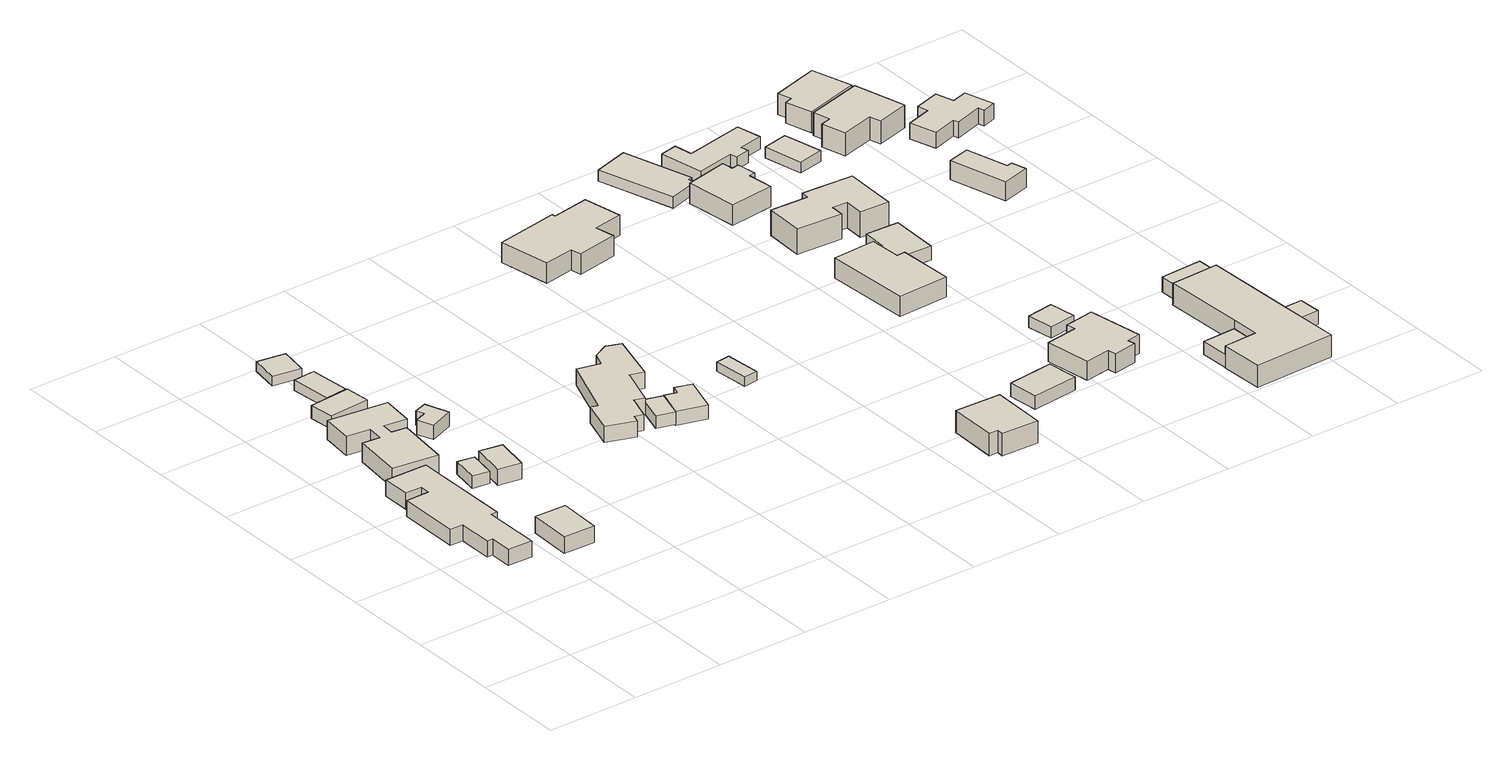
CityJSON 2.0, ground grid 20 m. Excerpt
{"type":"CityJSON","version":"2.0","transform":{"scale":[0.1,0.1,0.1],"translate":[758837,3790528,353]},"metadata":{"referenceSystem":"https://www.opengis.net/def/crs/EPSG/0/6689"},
"CityObjects":{
"building1":{"type":"Building","attributes":{"class":"3001","usage":"461","yearOfConstruction":"0001","measuredHeight":6.1,"storeysAboveGround":9999,"storeysBelowGround":9999,"LandSlideRiskAttribute.description":"1","LandSlideRiskAttribute.areaType":"1","BuildingDetailAttribute.totalFloorArea":-9999,"BuildingDetailAttribute.buildingFootprintArea":-9999,"BuildingDetailAttribute.buildingStructureType":"611","BuildingDetailAttribute.fireproofStructureType":"1011","BuildingDetailAttribute.landUseType":"231","BuildingDetailAttribute.specifiedBuildingCoverageRate":-9999,"BuildingDetailAttribute.specifiedFloorAreaRate":-9999,"BuildingDetailAttribute.buildingHeight":-9999,"BuildingDetailAttribute.surveyYear":"0001","BuildingIDAttribute.prefecture":"35","BuildingIDAttribute.city":"35215"},"address":[{"country":"日本","locality":"山口県周南市大字鹿野中"}],"geometry":[{"type":"Solid","lod":"1","boundaries":[[[[0,1,2,3,4,5,6,7,8,9,10,11,12,13]],[[12,14,15,13]],[[11,16,14,12]],[[10,17,16,11]],[[9,18,17,10]],[[8,19,18,9]],[[7,20,19,8]],[[6,21,20,7]],[[5,22,21,6]],[[4,23,22,5]],[[3,24,23,4]],[[2,25,24,3]],[[1,26,25,2]],[[0,27,26,1]],[[13,15,27,0]],[[14,16,17,18,19,20,21,22,23,24,25,26,27,15]]]]}]},
"building2":{"type":"Building","attributes":{"class":"3001","usage":"461","yearOfConstruction":"0001","measuredHeight":4.1,"storeysAboveGround":9999,"storeysBelowGround":9999,"LandSlideRiskAttribute.description":"1","LandSlideRiskAttribute.areaType":"1","BuildingDetailAttribute.totalFloorArea":-9999,"BuildingDetailAttribute.buildingFootprintArea":-9999,"BuildingDetailAttribute.buildingStructureType":"611","BuildingDetailAttribute.fireproofStructureType":"1011","BuildingDetailAttribute.landUseType":"231","BuildingDetailAttribute.specifiedBuildingCoverageRate":-9999,"BuildingDetailAttribute.specifiedFloorAreaRate":-9999,"BuildingDetailAttribute.buildingHeight":-9999,"BuildingDetailAttribute.surveyYear":"0001","BuildingIDAttribute.prefecture":"35","BuildingIDAttribute.city":"35215"},"address":[{"country":"日本","locality":"山口県周南市大字鹿野中"}],"geometry":[{"type":"Solid","lod":"1","boundaries":[[[[28,29,30,31]],[[30,32,33,31]],[[29,34,32,30]],[[28,35,34,29]],[[31,33,35,28]],[[32,34,35,33]]]]}]},
"building3":{"type":"Building","attributes":{"class":"3001","usage":"461","yearOfConstruction":"0001","measuredHeight":6.3,"storeysAboveGround":9999,"storeysBelowGround":9999,"LandSlideRiskAttribute.description":"2","LandSlideRiskAttribute.areaType":"1","BuildingDetailAttribute.totalFloorArea":-9999,"BuildingDetailAttribute.buildingFootprintArea":-9999,"BuildingDetailAttribute.buildingStructureType":"611","BuildingDetailAttribute.fireproofStructureType":"1011","BuildingDetailAttribute.landUseType":"231","BuildingDetailAttribute.specifiedBuildingCoverageRate":-9999,"BuildingDetailAttribute.specifiedFloorAreaRate":-9999,"BuildingDetailAttribute.buildingHeight":-9999,"BuildingDetailAttribute.surveyYear":"0001","BuildingIDAttribute.prefecture":"35","BuildingIDAttribute.city":"35215"},"address":[{"country":"日本","locality":"山口県周南市大字鹿野中"}],"geometry":[{"type":"Solid","lod":"1","boundaries":[[[[36,37,38,39,40,41,42,43,44,45,46,47]],[[46,48,49,47]],[[45,50,48,46]],[[44,51,50,45]],[[43,52,51,44]],[[42,53,52,43]],[[41,54,53,42]],[[40,55,54,41]],[[39,56,55,40]],[[38,57,56,39]],[[37,58,57,38]],[[36,59,58,37]],[[47,49,59,36]],[[48,50,51,52,53,54,55,56,57,58,59,49]]]]}]},
"building4":{"type":"Building","attributes":{"class":"3001","usage":"461","yearOfConstruction":"0001","measuredHeight":2.7,"storeysAboveGround":9999,"storeysBelowGround":9999,"LandSlideRiskAttribute.description":"2","LandSlideRiskAttribute.areaType":"1","BuildingDetailAttribute.totalFloorArea":-9999,"BuildingDetailAttribute.buildingFootprintArea":-9999,"BuildingDetailAttribute.buildingStructureType":"611","BuildingDetailAttribute.fireproofStructureType":"1011","BuildingDetailAttribute.landUseType":"231","BuildingDetailAttribute.specifiedBuildingCoverageRate":-9999,"BuildingDetailAttribute.specifiedFloorAreaRate":-9999,"BuildingDetailAttribute.buildingHeight":-9999,"BuildingDetailAttribute.surveyYear":"0001","BuildingIDAttribute.prefecture":"35","BuildingIDAttribute.city":"35215"},"address":[{"country":"日本","locality":"山口県周南市大字鹿野中"}],"geometry":[{"type":"Solid","lod":"1","boundaries":[[[[60,61,62,63]],[[62,64,65,63]],[[61,66,64,62]],[[60,67,66,61]],[[63,65,67,60]],[[64,66,67,65]]]]}]},
"building5":{"type":"Building","attributes":{"class":"3001","usage":"461","yearOfConstruction":"0001","measuredHeight":2.8,"storeysAboveGround":9999,"storeysBelowGround":9999,"LandSlideRiskAttribute.description":"2","LandSlideRiskAttribute.areaType":"1","BuildingDetailAttribute.totalFloorArea":-9999,"BuildingDetailAttribute.buildingFootprintArea":-9999,"BuildingDetailAttribute.buildingStructureType":"611","BuildingDetailAttribute.fireproofStructureType":"1011","BuildingDetailAttribute.landUseType":"231","BuildingDetailAttribute.specifiedBuildingCoverageRate":-9999,"BuildingDetailAttribute.specifiedFloorAreaRate":-9999,"BuildingDetailAttribute.buildingHeight":-9999,"BuildingDetailAttribute.surveyYear":"0001","BuildingIDAttribute.prefecture":"35","BuildingIDAttribute.city":"35215"},"address":[{"country":"日本","locality":"山口県周南市大字鹿野中"}],"geometry":[{"type":"Solid","lod":"1","boundaries":[[[[68,69,70,71]],[[70,72,73,71]],[[69,74,72,70]],[[68,75,74,69]],[[71,73,75,68]],[[72,74,75,73]]]]}]},
"building6":{"type":"Building","attributes":{"class":"3001","usage":"461","yearOfConstruction":"0001","measuredHeight":3.6,"storeysAboveGround":9999,"storeysBelowGround":9999,"LandSlideRiskAttribute.description":"2","LandSlideRiskAttribute.areaType":"1","BuildingDetailAttribute.totalFloorArea":-9999,"BuildingDetailAttribute.buildingFootprintArea":-9999,"BuildingDetailAttribute.buildingStructureType":"611","BuildingDetailAttribute.fireproofStructureType":"1011","BuildingDetailAttribute.landUseType":"231","BuildingDetailAttribute.specifiedBuildingCoverageRate":-9999,"BuildingDetailAttribute.specifiedFloorAreaRate":-9999,"BuildingDetailAttribute.buildingHeight":-9999,"BuildingDetailAttribute.surveyYear":"0001","BuildingIDAttribute.prefecture":"35","BuildingIDAttribute.city":"35215"},"address":[{"country":"日本","locality":"山口県周南市大字鹿野中"}],"geometry":[{"type":"Solid","lod":"1","boundaries":[[[[76,77,78,79]],[[78,80,81,79]],[[77,82,80,78]],[[76,83,82,77]],[[79,81,83,76]],[[80,82,83,81]]]]}]},
"building7":{"type":"Building","attributes":{"class":"3001","usage":"461","yearOfConstruction":"0001","measuredHeight":2.8,"storeysAboveGround":9999,"storeysBelowGround":9999,"LandSlideRiskAttribute.description":"2","LandSlideRiskAttribute.areaType":"1","BuildingDetailAttribute.totalFloorArea":-9999,"BuildingDetailAttribute.buildingFootprintArea":-9999,"BuildingDetailAttribute.buildingStructureType":"611","BuildingDetailAttribute.fireproofStructureType":"1011","BuildingDetailAttribute.landUseType":"231","BuildingDetailAttribute.specifiedBuildingCoverageRate":-9999,"BuildingDetailAttribute.specifiedFloorAreaRate":-9999,"BuildingDetailAttribute.buildingHeight":-9999,"BuildingDetailAttribute.surveyYear":"0001","BuildingIDAttribute.prefecture":"35","BuildingIDAttribute.city":"35215"},"address":[{"country":"日本","locality":"山口県周南市大字鹿野中"}],"geometry":[{"type":"Solid","lod":"1","boundaries":[[[[84,85,86,87]],[[86,88,89,87]],[[85,90,88,86]],[[84,91,90,85]],[[87,89,91,84]],[[88,90,91,89]]]]}]},
"building8":{"type":"Building","attributes":{"class":"3001","usage":"461","yearOfConstruction":"0001","measuredHeight":2.2,"storeysAboveGround":9999,"storeysBelowGround":9999,"LandSlideRiskAttribute.description":"2","LandSlideRiskAttribute.areaType":"1","BuildingDetailAttribute.totalFloorArea":-9999,"BuildingDetailAttribute.buildingFootprintArea":-9999,"BuildingDetailAttribute.buildingStructureType":"611","BuildingDetailAttribute.fireproofStructureType":"1011","BuildingDetailAttribute.landUseType":"231","BuildingDetailAttribute.specifiedBuildingCoverageRate":-9999,"BuildingDetailAttribute.specifiedFloorAreaRate":-9999,"BuildingDetailAttribute.buildingHeight":-9999,"BuildingDetailAttribute.surveyYear":"0001","BuildingIDAttribute.prefecture":"35","BuildingIDAttribute.city":"35215"},"address":[{"country":"日本","locality":"山口県周南市大字鹿野中"}],"geometry":[{"type":"Solid","lod":"1","boundaries":[[[[92,93,94,95]],[[94,96,97,95]],[[93,98,96,94]],[[92,99,98,93]],[[95,97,99,92]],[[96,98,99,97]]]]}]},
"building9":{"type":"Building","attributes":{"class":"3001","usage":"461","yearOfConstruction":"0001","measuredHeight":3.2,"storeysAboveGround":9999,"storeysBelowGround":9999,"LandSlideRiskAttribute.description":"2","LandSlideRiskAttribute.areaType":"1","BuildingDetailAttribute.totalFloorArea":-9999,"BuildingDetailAttribute.buildingFootprintArea":-9999,"BuildingDetailAttribute.buildingStructureType":"611","BuildingDetailAttribute.fireproofStructureType":"1011","BuildingDetailAttribute.landUseType":"231","BuildingDetailAttribute.specifiedBuildingCoverageRate":-9999,"BuildingDetailAttribute.specifiedFloorAreaRate":-9999,"BuildingDetailAttribute.buildingHeight":-9999,"BuildingDetailAttribute.surveyYear":"0001","BuildingIDAttribute.prefecture":"35","BuildingIDAttribute.city":"35215"},"address":[{"country":"日本","locality":"山口県周南市大字鹿野中"}],"geometry":[{"type":"Solid","lod":"1","boundaries":[[[[100,101,102,103,104,105]],[[104,106,107,105]],[[103,108,106,104]],[[102,109,108,103]],[[101,110,109,102]],[[100,111,110,101]],[[105,107,111,100]],[[106,108,109,110,111,107]]]]}]},
"building10":{"type":"Building","attributes":{"class":"3001","usage":"461","yearOfConstruction":"0001","measuredHeight":6.4,"storeysAboveGround":9999,"storeysBelowGround":9999,"LandSlideRiskAttribute.description":"2","LandSlideRiskAttribute.areaType":"1","BuildingDetailAttribute.totalFloorArea":-9999,"BuildingDetailAttribute.buildingFootprintArea":-9999,"BuildingDetailAttribute.buildingStructureType":"611","BuildingDetailAttribute.fireproofStructureType":"1011","BuildingDetailAttribute.landUseType":"231","BuildingDetailAttribute.specifiedBuildingCoverageRate":-9999,"BuildingDetailAttribute.specifiedFloorAreaRate":-9999,"BuildingDetailAttribute.buildingHeight":-9999,"BuildingDetailAttribute.surveyYear":"0001","BuildingIDAttribute.prefecture":"35","BuildingIDAttribute.city":"35215"},"address":[{"country":"日本","locality":"山口県周南市大字鹿野中"}],"geometry":[{"type":"Solid","lod":"1","boundaries":[[[[112,113,114,115,116,117,118,119,120,121,122,123,124,125,126,127]],[[126,128,129,127]],[[125,130,128,126]],[[124,131,130,125]],[[123,132,131,124]],[[122,133,132,123]],[[121,134,133,122]],[[120,135,134,121]],[[119,136,135,120]],[[118,137,136,119]],[[117,138,137,118]],[[116,139,138,117]],[[115,140,139,116]],[[114,141,140,115]],[[113,142,141,114]],[[112,143,142,113]],[[127,129,143,112]],[[128,130,131,132,133,134,135,136,137,138,139,140,141,142,143,129]]]]}]},
"building11":{"type":"Building","attributes":{"class":"3001","usage":"461","yearOfConstruction":"0001","measuredHeight":3.3,"storeysAboveGround":9999,"storeysBelowGround":9999,"LandSlideRiskAttribute.description":"2","LandSlideRiskAttribute.areaType":"1","BuildingDetailAttribute.totalFloorArea":-9999,"BuildingDetailAttribute.buildingFootprintArea":-9999,"BuildingDetailAttribute.buildingStructureType":"611","BuildingDetailAttribute.fireproofStructureType":"1011","BuildingDetailAttribute.landUseType":"231","BuildingDetailAttribute.specifiedBuildingCoverageRate":-9999,"BuildingDetailAttribute.specifiedFloorAreaRate":-9999,"BuildingDetailAttribute.buildingHeight":-9999,"BuildingDetailAttribute.surveyYear":"0001","BuildingIDAttribute.prefecture":"35","BuildingIDAttribute.city":"35215"},"address":[{"country":"日本","locality":"山口県周南市大字鹿野中"}],"geometry":[{"type":"Solid","lod":"1","boundaries":[[[[144,145,146,147]],[[146,148,149,147]],[[145,150,148,146]],[[144,151,150,145]],[[147,149,151,144]],[[148,150,151,149]]]]}]},
"building12":{"type":"Building","attributes":{"class":"3001","usage":"461","yearOfConstruction":"0001","measuredHeight":3.1,"storeysAboveGround":9999,"storeysBelowGround":9999,"LandSlideRiskAttribute.description":"2","LandSlideRiskAttribute.areaType":"1","BuildingDetailAttribute.totalFloorArea":-9999,"BuildingDetailAttribute.buildingFootprintArea":-9999,"BuildingDetailAttribute.buildingStructureType":"611","BuildingDetailAttribute.fireproofStructureType":"1011","BuildingDetailAttribute.landUseType":"231","BuildingDetailAttribute.specifiedBuildingCoverageRate":-9999,"BuildingDetailAttribute.specifiedFloorAreaRate":-9999,"BuildingDetailAttribute.buildingHeight":-9999,"BuildingDetailAttribute.surveyYear":"0001","BuildingIDAttribute.prefecture":"35","BuildingIDAttribute.city":"35215"},"address":[{"country":"日本","locality":"山口県周南市大字鹿野中"}],"geometry":[{"type":"Solid","lod":"1","boundaries":[[[[152,153,154,155,156,157]],[[156,158,159,157]],[[155,160,158,156]],[[154,161,160,155]],[[153,162,161,154]],[[152,163,162,153]],[[157,159,163,152]],[[158,160,161,162,163,159]]]]}]},
"building13":{"type":"Building","attributes":{"class":"3001","usage":"461","yearOfConstruction":"0001","measuredHeight":2,"storeysAboveGround":9999,"storeysBelowGround":9999,"LandSlideRiskAttribute.description":"2","LandSlideRiskAttribute.areaType":"1","BuildingDetailAttribute.totalFloorArea":-9999,"BuildingDetailAttribute.buildingFootprintArea":-9999,"BuildingDetailAttribute.buildingStructureType":"611","BuildingDetailAttribute.fireproofStructureType":"1011","BuildingDetailAttribute.landUseType":"231","BuildingDetailAttribute.specifiedBuildingCoverageRate":-9999,"BuildingDetailAttribute.specifiedFloorAreaRate":-9999,"BuildingDetailAttribute.buildingHeight":-9999,"BuildingDetailAttribute.surveyYear":"0001","BuildingIDAttribute.prefecture":"35","BuildingIDAttribute.city":"35215"},"address":[{"country":"日本","locality":"山口県周南市大字鹿野中"}],"geometry":[{"type":"Solid","lod":"1","boundaries":[[[[164,165,166,167]],[[166,168,169,167]],[[165,170,168,166]],[[164,171,170,165]],[[167,169,171,164]],[[168,170,171,169]]]]}]},
"building14":{"type":"Building","attributes":{"class":"3001","usage":"461","yearOfConstruction":"0001","measuredHeight":5.1,"storeysAboveGround":9999,"storeysBelowGround":9999,"LandSlideRiskAttribute.description":"2","LandSlideRiskAttribute.areaType":"1","BuildingDetailAttribute.totalFloorArea":-9999,"BuildingDetailAttribute.buildingFootprintArea":-9999,"BuildingDetailAttribute.buildingStructureType":"611","BuildingDetailAttribute.fireproofStructureType":"1011","BuildingDetailAttribute.landUseType":"231","BuildingDetailAttribute.specifiedBuildingCoverageRate":-9999,"BuildingDetailAttribute.specifiedFloorAreaRate":-9999,"BuildingDetailAttribute.buildingHeight":-9999,"BuildingDetailAttribute.surveyYear":"0001","BuildingIDAttribute.prefecture":"35","BuildingIDAttribute.city":"35215"},"address":[{"country":"日本","locality":"山口県周南市大字鹿野中"}],"geometry":[{"type":"Solid","lod":"1","boundaries":[[[[172,173,174,175,176,177]],[[176,178,179,177]],[[175,180,178,176]],[[174,181,180,175]],[[173,182,181,174]],[[172,183,182,173]],[[177,179,183,172]],[[178,180,181,182,183,179]]]]}]},
"building15":{"type":"Building","attributes":{"class":"3001","usage":"461","yearOfConstruction":"0001","measuredHeight":6.2,"storeysAboveGround":9999,"storeysBelowGround":9999,"LandSlideRiskAttribute.description":"2","LandSlideRiskAttribute.areaType":"1","BuildingDetailAttribute.totalFloorArea":-9999,"BuildingDetailAttribute.buildingFootprintArea":-9999,"BuildingDetailAttribute.buildingStructureType":"611","BuildingDetailAttribute.fireproofStructureType":"1011","BuildingDetailAttribute.landUseType":"231","BuildingDetailAttribute.specifiedBuildingCoverageRate":-9999,"BuildingDetailAttribute.specifiedFloorAreaRate":-9999,"BuildingDetailAttribute.buildingHeight":-9999,"BuildingDetailAttribute.surveyYear":"0001","BuildingIDAttribute.prefecture":"35","BuildingIDAttribute.city":"35215"},"address":[{"country":"日本","locality":"山口県周南市大字鹿野中"}],"geometry":[{"type":"Solid","lod":"1","boundaries":[[[[184,185,186,187,188,189,190,191,192,193]],[[192,194,195,193]],[[191,196,194,192]],[[190,197,196,191]],[[189,198,197,190]],[[188,199,198,189]],[[187,200,199,188]],[[186,201,200,187]],[[185,202,201,186]],[[184,203,202,185]],[[193,195,203,184]],[[194,196,197,198,199,200,201,202,203,195]]]]}]},
"building16":{"type":"Building","attributes":{"class":"3001","usage":"461","yearOfConstruction":"0001","measuredHeight":2.9,"storeysAboveGround":9999,"storeysBelowGround":9999,"LandSlideRiskAttribute.description":"2","LandSlideRiskAttribute.areaType":"1","BuildingDetailAttribute.totalFloorArea":-9999,"BuildingDetailAttribute.buildingFootprintArea":-9999,"BuildingDetailAttribute.buildingStructureType":"611","BuildingDetailAttribute.fireproofStructureType":"1011","BuildingDetailAttribute.landUseType":"231","BuildingDetailAttribute.specifiedBuildingCoverageRate":-9999,"BuildingDetailAttribute.specifiedFloorAreaRate":-9999,"BuildingDetailAttribute.buildingHeight":-9999,"BuildingDetailAttribute.surveyYear":"0001","BuildingIDAttribute.prefecture":"35","BuildingIDAttribute.city":"35215"},"address":[{"country":"日本","locality":"山口県周南市大字鹿野中"}],"geometry":[{"type":"Solid","lod":"1","boundaries":[[[[204,205,206,207]],[[206,208,209,207]],[[205,210,208,206]],[[204,211,210,205]],[[207,209,211,204]],[[208,210,211,209]]]]}]},
"building17":{"type":"Building","attributes":{"class":"3001","usage":"461","yearOfConstruction":"0001","measuredHeight":7.1,"storeysAboveGround":9999,"storeysBelowGround":9999,"LandSlideRiskAttribute.description":"2","LandSlideRiskAttribute.areaType":"1","BuildingDetailAttribute.totalFloorArea":-9999,"BuildingDetailAttribute.buildingFootprintArea":-9999,"BuildingDetailAttribute.buildingStructureType":"611","BuildingDetailAttribute.fireproofStructureType":"1011","BuildingDetailAttribute.landUseType":"231","BuildingDetailAttribute.specifiedBuildingCoverageRate":-9999,"BuildingDetailAttribute.specifiedFloorAreaRate":-9999,"BuildingDetailAttribute.buildingHeight":-9999,"BuildingDetailAttribute.surveyYear":"0001","BuildingIDAttribute.prefecture":"35","BuildingIDAttribute.city":"35215"},"address":[{"country":"日本","locality":"山口県周南市大字鹿野中"}],"geometry":[{"type":"Solid","lod":"1","boundaries":[[[[212,213,214,215,216,217]],[[216,218,219,217]],[[215,220,218,216]],[[214,221,220,215]],[[213,222,221,214]],[[212,223,222,213]],[[217,219,223,212]],[[218,220,221,222,223,219]]]]}]},
"building18":{"type":"Building","attributes":{"class":"3001","usage":"461","yearOfConstruction":"0001","measuredHeight":6.6,"storeysAboveGround":9999,"storeysBelowGround":9999,"LandSlideRiskAttribute.description":"2","LandSlideRiskAttribute.areaType":"1","BuildingDetailAttribute.totalFloorArea":-9999,"BuildingDetailAttribute.buildingFootprintArea":-9999,"BuildingDetailAttribute.buildingStructureType":"611","BuildingDetailAttribute.fireproofStructureType":"1011","BuildingDetailAttribute.landUseType":"231","BuildingDetailAttribute.specifiedBuildingCoverageRate":-9999,"BuildingDetailAttribute.specifiedFloorAreaRate":-9999,"BuildingDetailAttribute.buildingHeight":-9999,"BuildingDetailAttribute.surveyYear":"0001","BuildingIDAttribute.prefecture":"35","BuildingIDAttribute.city":"35215"},"address":[{"country":"日本","locality":"山口県周南市大字鹿野中"}],"geometry":[{"type":"Solid","lod":"1","boundaries":[[[[224,225,226,227,228,229,230,231,232,233]],[[232,234,235,233]],[[231,236,234,232]],[[230,237,236,231]],[[229,238,237,230]],[[228,239,238,229]],[[227,240,239,228]],[[226,241,240,227]],[[225,242,241,226]],[[224,243,242,225]],[[233,235,243,224]],[[234,236,237,238,239,240,241,242,243,235]]]]}]},
"building19":{"type":"Building","attributes":{"class":"3001","usage":"461","yearOfConstruction":"0001","measuredHeight":4.2,"storeysAboveGround":9999,"storeysBelowGround":9999,"RiverFloodingRiskAttribute.description":"6","RiverFloodingRiskAttribute.rank":"1","RiverFloodingRiskAttribute.depth":0.366,"RiverFloodingRiskAttribute.adminType":"2","RiverFloodingRiskAttribute.scale":"2","RiverFloodingRiskAttribute.duration":0,"LandSlideRiskAttribute.description":"2","LandSlideRiskAttribute.areaType":"1","BuildingDetailAttribute.totalFloorArea":-9999,"BuildingDetailAttribute.buildingFootprintArea":-9999,"BuildingDetailAttribute.buildingStructureType":"611","BuildingDetailAttribute.fireproofStructureType":"1011","BuildingDetailAttribute.landUseType":"231","BuildingDetailAttribute.specifiedBuildingCoverageRate":-9999,"BuildingDetailAttribute.specifiedFloorAreaRate":-9999,"BuildingDetailAttribute.buildingHeight":-9999,"BuildingDetailAttribute.surveyYear":"0001","BuildingIDAttribute.prefecture":"35","BuildingIDAttribute.city":"35215"},"address":[{"country":"日本","locality":"山口県周南市大字鹿野中"}],"geometry":[{"type":"Solid","lod":"1","boundaries":[[[[244,245,246,247,248,249]],[[248,250,251,249]],[[247,252,250,248]],[[246,253,252,247]],[[245,254,253,246]],[[244,255,254,245]],[[249,251,255,244]],[[250,252,253,254,255,251]]]]}]},
"building20":{"type":"Building","attributes":{"class":"3001","usage":"461","yearOfConstruction":"0001","measuredHeight":2.4,"storeysAboveGround":9999,"storeysBelowGround":9999,"LandSlideRiskAttribute.description":"2","LandSlideRiskAttribute.areaType":"1","BuildingDetailAttribute.totalFloorArea":-9999,"BuildingDetailAttribute.buildingFootprintArea":-9999,"BuildingDetailAttribute.buildingStructureType":"611","BuildingDetailAttribute.fireproofStructureType":"1011","BuildingDetailAttribute.landUseType":"231","BuildingDetailAttribute.specifiedBuildingCoverageRate":-9999,"BuildingDetailAttribute.specifiedFloorAreaRate":-9999,"BuildingDetailAttribute.buildingHeight":-9999,"BuildingDetailAttribute.surveyYear":"0001","BuildingIDAttribute.prefecture":"35","BuildingIDAttribute.city":"35215"},"address":[{"country":"日本","locality":"山口県周南市大字鹿野中"}],"geometry":[{"type":"Solid","lod":"1","boundaries":[[[[256,257,258,259]],[[258,260,261,259]],[[257,262,260,258]],[[256,263,262,257]],[[259,261,263,256]],[[260,262,263,261]]]]}]},
"building21":{"type":"Building","attributes":{"class":"3001","usage":"461","yearOfConstruction":"0001","measuredHeight":5.8,"storeysAboveGround":9999,"storeysBelowGround":9999,"RiverFloodingRiskAttribute.description":"6","RiverFloodingRiskAttribute.rank":"1","RiverFloodingRiskAttribute.depth":0.197,"RiverFloodingRiskAttribute.adminType":"2","RiverFloodingRiskAttribute.scale":"2","RiverFloodingRiskAttribute.duration":0,"LandSlideRiskAttribute.description":"2","LandSlideRiskAttribute.areaType":"1","BuildingDetailAttribute.totalFloorArea":-9999,"BuildingDetailAttribute.buildingFootprintArea":-9999,"BuildingDetailAttribute.buildingStructureType":"611","BuildingDetailAttribute.fireproofStructureType":"1011","BuildingDetailAttribute.landUseType":"231","BuildingDetailAttribute.specifiedBuildingCoverageRate":-9999,"BuildingDetailAttribute.specifiedFloorAreaRate":-9999,"BuildingDetailAttribute.buildingHeight":-9999,"BuildingDetailAttribute.surveyYear":"0001","BuildingIDAttribute.prefecture":"35","BuildingIDAttribute.city":"35215"},"address":[{"country":"日本","locality":"山口県周南市大字鹿野中"}],"geometry":[{"type":"Solid","lod":"1","boundaries":[[[[264,265,266,267,268,269,270,271]],[[270,272,273,271]],[[269,274,272,270]],[[268,275,274,269]],[[267,276,275,268]],[[266,277,276,267]],[[265,278,277,266]],[[264,279,278,265]],[[271,273,279,264]],[[272,274,275,276,277,278,279,273]]]]}]},
"building22":{"type":"Building","attributes":{"class":"3001","usage":"461","yearOfConstruction":"0001","measuredHeight":4.9,"storeysAboveGround":9999,"storeysBelowGround":9999,"RiverFloodingRiskAttribute.description":"6","RiverFloodingRiskAttribute.rank":"1","RiverFloodingRiskAttribute.depth":0.12,"RiverFloodingRiskAttribute.adminType":"2","RiverFloodingRiskAttribute.scale":"2","RiverFloodingRiskAttribute.duration":0,"LandSlideRiskAttribute.description":"2","LandSlideRiskAttribute.areaType":"1","BuildingDetailAttribute.totalFloorArea":-9999,"BuildingDetailAttribute.buildingFootprintArea":-9999,"BuildingDetailAttribute.buildingStructureType":"611","BuildingDetailAttribute.fireproofStructureType":"1011","BuildingDetailAttribute.landUseType":"231","BuildingDetailAttribute.specifiedBuildingCoverageRate":-9999,"BuildingDetailAttribute.specifiedFloorAreaRate":-9999,"BuildingDetailAttribute.buildingHeight":-9999,"BuildingDetailAttribute.surveyYear":"0001","BuildingIDAttribute.prefecture":"35","BuildingIDAttribute.city":"35215"},"address":[{"country":"日本","locality":"山口県周南市大字鹿野中"}],"geometry":[{"type":"Solid","lod":"1","boundaries":[[[[280,281,282,283,284,285]],[[284,286,287,285]],[[283,288,286,284]],[[282,289,288,283]],[[281,290,289,282]],[[280,291,290,281]],[[285,287,291,280]],[[286,288,289,290,291,287]]]]}]},
"building23":{"type":"Building","attributes":{"class":"3001","usage":"461","yearOfConstruction":"0001","measuredHeight":6.6,"storeysAboveGround":9999,"storeysBelowGround":9999,"RiverFloodingRiskAttribute.description":"6","RiverFloodingRiskAttribute.rank":"1","RiverFloodingRiskAttribute.depth":0.02,"RiverFloodingRiskAttribute.adminType":"2","RiverFloodingRiskAttribute.scale":"2","RiverFloodingRiskAttribute.duration":0,"LandSlideRiskAttribute.description":"2","LandSlideRiskAttribute.areaType":"1","BuildingDetailAttribute.totalFloorArea":-9999,"BuildingDetailAttribute.buildingFootprintArea":-9999,"BuildingDetailAttribute.buildingStructureType":"611","BuildingDetailAttribute.fireproofStructureType":"1011","BuildingDetailAttribute.landUseType":"231","BuildingDetailAttribute.specifiedBuildingCoverageRate":-9999,"BuildingDetailAttribute.specifiedFloorAreaRate":-9999,"BuildingDetailAttribute.buildingHeight":-9999,"BuildingDetailAttribute.surveyYear":"0001","BuildingIDAttribute.prefecture":"35","BuildingIDAttribute.city":"35215"},"address":[{"country":"日本","locality":"山口県周南市大字鹿野中"}],"geometry":[{"type":"Solid","lod":"1","boundaries":[[[[292,293,294,295,296,297,298,299,300,301]],[[300,302,303,301]],[[299,304,302,300]],[[298,305,304,299]],[[297,306,305,298]],[[296,307,306,297]],[[295,308,307,296]],[[294,309,308,295]],[[293,310,309,294]],[[292,311,310,293]],[[301,303,311,292]],[[302,304,305,306,307,308,309,310,311,303]]]]}]},
"building24":{"type":"Building","attributes":{"class":"3003","usage":"461","yearOfConstruction":"0001","measuredHeight":4.5,"storeysAboveGround":9999,"storeysBelowGround":9999,"LandSlideRiskAttribute.description":"2","LandSlideRiskAttribute.areaType":"1","BuildingDetailAttribute.totalFloorArea":-9999,"BuildingDetailAttribute.buildingFootprintArea":-9999,"BuildingDetailAttribute.buildingStructureType":"611","BuildingDetailAttribute.fireproofStructureType":"1011","BuildingDetailAttribute.landUseType":"231","BuildingDetailAttribute.specifiedBuildingCoverageRate":-9999,"BuildingDetailAttribute.specifiedFloorAreaRate":-9999,"BuildingDetailAttribute.buildingHeight":-9999,"BuildingDetailAttribute.surveyYear":"0001","BuildingIDAttribute.prefecture":"35","BuildingIDAttribute.city":"35215"},"address":[{"country":"日本","locality":"山口県周南市大字鹿野中"}],"geometry":[{"type":"Solid","lod":"1","boundaries":[[[[312,313,314,315]],[[314,316,317,315]],[[313,318,316,314]],[[312,319,318,313]],[[315,317,319,312]],[[316,318,319,317]]]]}]},
"building25":{"type":"Building","attributes":{"class":"3001","usage":"461","yearOfConstruction":"0001","measuredHeight":4.6,"storeysAboveGround":9999,"storeysBelowGround":9999,"RiverFloodingRiskAttribute.description":"6","RiverFloodingRiskAttribute.rank":"1","RiverFloodingRiskAttribute.depth":0.197,"RiverFloodingRiskAttribute.adminType":"2","RiverFloodingRiskAttribute.scale":"2","RiverFloodingRiskAttribute.duration":0,"LandSlideRiskAttribute.description":"2","LandSlideRiskAttribute.areaType":"1","BuildingDetailAttribute.totalFloorArea":-9999,"BuildingDetailAttribute.buildingFootprintArea":-9999,"BuildingDetailAttribute.buildingStructureType":"611","BuildingDetailAttribute.fireproofStructureType":"1011","BuildingDetailAttribute.landUseType":"231","BuildingDetailAttribute.specifiedBuildingCoverageRate":-9999,"BuildingDetailAttribute.specifiedFloorAreaRate":-9999,"BuildingDetailAttribute.buildingHeight":-9999,"BuildingDetailAttribute.surveyYear":"0001","BuildingIDAttribute.prefecture":"35","BuildingIDAttribute.city":"35215"},"address":[{"country":"日本","locality":"山口県周南市大字鹿野中"}],"geometry":[{"type":"Solid","lod":"1","boundaries":[[[[320,321,322,323,324,325,326,327,328,329]],[[328,330,331,329]],[[327,332,330,328]],[[326,333,332,327]],[[325,334,333,326]],[[324,335,334,325]],[[323,336,335,324]],[[322,337,336,323]],[[321,338,337,322]],[[320,339,338,321]],[[329,331,339,320]],[[330,332,333,334,335,336,337,338,339,331]]]]}]},
"building26":{"type":"Building","attributes":{"class":"3001","usage":"461","yearOfConstruction":"0001","measuredHeight":7.8,"storeysAboveGround":9999,"storeysBelowGround":9999,"LandSlideRiskAttribute.description":"2","LandSlideRiskAttribute.areaType":"1","BuildingDetailAttribute.totalFloorArea":-9999,"BuildingDetailAttribute.buildingFootprintArea":-9999,"BuildingDetailAttribute.buildingStructureType":"611","BuildingDetailAttribute.fireproofStructureType":"1011","BuildingDetailAttribute.landUseType":"231","BuildingDetailAttribute.specifiedBuildingCoverageRate":-9999,"BuildingDetailAttribute.specifiedFloorAreaRate":-9999,"BuildingDetailAttribute.buildingHeight":-9999,"BuildingDetailAttribute.surveyYear":"0001","BuildingIDAttribute.prefecture":"35","BuildingIDAttribute.city":"35215"},"address":[{"country":"日本","locality":"山口県周南市大字鹿野中"}],"geometry":[{"type":"Solid","lod":"1","boundaries":[[[[340,341,342,343,344,345,346,347,348,349]],[[348,350,351,349]],[[347,352,350,348]],[[346,353,352,347]],[[345,354,353,346]],[[344,355,354,345]],[[343,356,355,344]],[[342,357,356,343]],[[341,358,357,342]],[[340,359,358,341]],[[349,351,359,340]],[[350,352,353,354,355,356,357,358,359,351]]]]}]},
"building27":{"type":"Building","attributes":{"class":"3001","usage":"461","yearOfConstruction":"0001","measuredHeight":2.6,"storeysAboveGround":9999,"storeysBelowGround":9999,"RiverFloodingRiskAttribute.description":"6","RiverFloodingRiskAttribute.rank":"1","RiverFloodingRiskAttribute.depth":0.097,"RiverFloodingRiskAttribute.adminType":"2","RiverFloodingRiskAttribute.scale":"2","RiverFloodingRiskAttribute.duration":0,"LandSlideRiskAttribute.description":"2","LandSlideRiskAttribute.areaType":"1","BuildingDetailAttribute.totalFloorArea":-9999,"BuildingDetailAttribute.buildingFootprintArea":-9999,"BuildingDetailAttribute.buildingStructureType":"611","BuildingDetailAttribute.fireproofStructureType":"1011","BuildingDetailAttribute.landUseType":"231","BuildingDetailAttribute.specifiedBuildingCoverageRate":-9999,"BuildingDetailAttribute.specifiedFloorAreaRate":-9999,"BuildingDetailAttribute.buildingHeight":-9999,"BuildingDetailAttribute.surveyYear":"0001","BuildingIDAttribute.prefecture":"35","BuildingIDAttribute.city":"35215"},"address":[{"country":"日本","locality":"山口県周南市大字鹿野中"}],"geometry":[{"type":"Solid","lod":"1","boundaries":[[[[360,361,362,363]],[[362,364,365,363]],[[361,366,364,362]],[[360,367,366,361]],[[363,365,367,360]],[[364,366,367,365]]]]}]},
"building28":{"type":"Building","attributes":{"class":"3001","usage":"461","yearOfConstruction":"0001","measuredHeight":4.3,"storeysAboveGround":9999,"storeysBelowGround":9999,"LandSlideRiskAttribute.description":"2","LandSlideRiskAttribute.areaType":"1","BuildingDetailAttribute.totalFloorArea":-9999,"BuildingDetailAttribute.buildingFootprintArea":-9999,"BuildingDetailAttribute.buildingStructureType":"611","BuildingDetailAttribute.fireproofStructureType":"1011","BuildingDetailAttribute.landUseType":"231","BuildingDetailAttribute.specifiedBuildingCoverageRate":-9999,"BuildingDetailAttribute.specifiedFloorAreaRate":-9999,"BuildingDetailAttribute.buildingHeight":-9999,"BuildingDetailAttribute.surveyYear":"0001","BuildingIDAttribute.prefecture":"35","BuildingIDAttribute.city":"35215"},"address":[{"country":"日本","locality":"山口県周南市大字鹿野中"}],"geometry":[{"type":"Solid","lod":"1","boundaries":[[[[368,369,370,371]],[[370,372,373,371]],[[369,374,372,370]],[[368,375,374,369]],[[371,373,375,368]],[[372,374,375,373]]]]}]},
"building29":{"type":"Building","attributes":{"class":"3001","usage":"461","yearOfConstruction":"0001","measuredHeight":6.3,"storeysAboveGround":9999,"storeysBelowGround":9999,"LandSlideRiskAttribute.description":"2","LandSlideRiskAttribute.areaType":"1","BuildingDetailAttribute.totalFloorArea":-9999,"BuildingDetailAttribute.buildingFootprintArea":-9999,"BuildingDetailAttribute.buildingStructureType":"611","BuildingDetailAttribute.fireproofStructureType":"1011","BuildingDetailAttribute.landUseType":"231","BuildingDetailAttribute.specifiedBuildingCoverageRate":-9999,"BuildingDetailAttribute.specifiedFloorAreaRate":-9999,"BuildingDetailAttribute.buildingHeight":-9999,"BuildingDetailAttribute.surveyYear":"0001","BuildingIDAttribute.prefecture":"35","BuildingIDAttribute.city":"35215"},"address":[{"country":"日本","locality":"山口県周南市大字鹿野中"}],"geometry":[{"type":"Solid","lod":"1","boundaries":[[[[376,377,378,379]],[[378,380,381,379]],[[377,382,380,378]],[[376,383,382,377]],[[379,381,383,376]],[[380,382,383,381]]]]}]},
"building30":{"type":"Building","attributes":{"class":"3001","usage":"461","yearOfConstruction":"0001","measuredHeight":4.5,"storeysAboveGround":9999,"storeysBelowGround":9999,"RiverFloodingRiskAttribute.description":"6","RiverFloodingRiskAttribute.rank":"1","RiverFloodingRiskAttribute.depth":0.241,"RiverFloodingRiskAttribute.adminType":"2","RiverFloodingRiskAttribute.scale":"2","RiverFloodingRiskAttribute.duration":0,"LandSlideRiskAttribute.description":"2","LandSlideRiskAttribute.areaType":"1","BuildingDetailAttribute.totalFloorArea":-9999,"BuildingDetailAttribute.buildingFootprintArea":-9999,"BuildingDetailAttribute.buildingStructureType":"611","BuildingDetailAttribute.fireproofStructureType":"1011","BuildingDetailAttribute.landUseType":"231","BuildingDetailAttribute.specifiedBuildingCoverageRate":-9999,"BuildingDetailAttribute.specifiedFloorAreaRate":-9999,"BuildingDetailAttribute.buildingHeight":-9999,"BuildingDetailAttribute.surveyYear":"0001","BuildingIDAttribute.prefecture":"35","BuildingIDAttribute.city":"35215"},"address":[{"country":"日本","locality":"山口県周南市大字鹿野中"}],"geometry":[{"type":"Solid","lod":"1","boundaries":[[[[384,385,386,387,388,389]],[[388,390,391,389]],[[387,392,390,388]],[[386,393,392,387]],[[385,394,393,386]],[[384,395,394,385]],[[389,391,395,384]],[[390,392,393,394,395,391]]]]}]},
"building31":{"type":"Building","attributes":{"class":"3001","usage":"461","yearOfConstruction":"0001","measuredHeight":6.7,"storeysAboveGround":9999,"storeysBelowGround":9999,"RiverFloodingRiskAttribute.description":"6","RiverFloodingRiskAttribute.rank":"1","RiverFloodingRiskAttribute.depth":0.011,"RiverFloodingRiskAttribute.adminType":"2","RiverFloodingRiskAttribute.scale":"2","RiverFloodingRiskAttribute.duration":0,"LandSlideRiskAttribute.description":"2","LandSlideRiskAttribute.areaType":"1","BuildingDetailAttribute.totalFloorArea":-9999,"BuildingDetailAttribute.buildingFootprintArea":-9999,"BuildingDetailAttribute.buildingStructureType":"611","BuildingDetailAttribute.fireproofStructureType":"1011","BuildingDetailAttribute.landUseType":"231","BuildingDetailAttribute.specifiedBuildingCoverageRate":-9999,"BuildingDetailAttribute.specifiedFloorAreaRate":-9999,"BuildingDetailAttribute.buildingHeight":-9999,"BuildingDetailAttribute.surveyYear":"0001","BuildingIDAttribute.prefecture":"35","BuildingIDAttribute.city":"35215"},"address":[{"country":"日本","locality":"山口県周南市大字鹿野中"}],"geometry":[{"type":"Solid","lod":"1","boundaries":[[[[396,397,398,399,400,401,402,403]],[[402,404,405,403]],[[401,406,404,402]],[[400,407,406,401]],[[399,408,407,400]],[[398,409,408,399]],[[397,410,409,398]],[[396,411,410,397]],[[403,405,411,396]],[[404,406,407,408,409,410,411,405]]]]}]},
"building32":{"type":"Building","attributes":{"class":"3001","usage":"461","yearOfConstruction":"0001","measuredHeight":5.8,"storeysAboveGround":9999,"storeysBelowGround":9999,"RiverFloodingRiskAttribute.description":"6","RiverFloodingRiskAttribute.rank":"1","RiverFloodingRiskAttribute.depth":0.26,"RiverFloodingRiskAttribute.adminType":"2","RiverFloodingRiskAttribute.scale":"1","RiverFloodingRiskAttribute.duration":1,"LandSlideRiskAttribute.description":"2","LandSlideRiskAttribute.areaType":"1","BuildingDetailAttribute.totalFloorArea":-9999,"BuildingDetailAttribute.buildingFootprintArea":-9999,"BuildingDetailAttribute.buildingStructureType":"611","BuildingDetailAttribute.fireproofStructureType":"1011","BuildingDetailAttribute.landUseType":"231","BuildingDetailAttribute.specifiedBuildingCoverageRate":-9999,"BuildingDetailAttribute.specifiedFloorAreaRate":-9999,"BuildingDetailAttribute.buildingHeight":-9999,"BuildingDetailAttribute.surveyYear":"0001","BuildingIDAttribute.prefecture":"35","BuildingIDAttribute.city":"35215"},"address":[{"country":"日本","locality":"山口県周南市大字鹿野中"}],"geometry":[{"type":"Solid","lod":"1","boundaries":[[[[412,413,414,415,416,417]],[[416,418,419,417]],[[415,420,418,416]],[[414,421,420,415]],[[413,422,421,414]],[[412,423,422,413]],[[417,419,423,412]],[[418,420,421,422,423,419]]]]}]},
"building33":{"type":"Building","attributes":{"class":"3001","usage":"461","yearOfConstruction":"0001","measuredHeight":6.2,"storeysAboveGround":9999,"storeysBelowGround":9999,"RiverFloodingRiskAttribute.description":"6","RiverFloodingRiskAttribute.rank":"1","RiverFloodingRiskAttribute.depth":0.311,"RiverFloodingRiskAttribute.adminType":"2","RiverFloodingRiskAttribute.scale":"2","RiverFloodingRiskAttribute.duration":0,"LandSlideRiskAttribute.description":"2","LandSlideRiskAttribute.areaType":"1","BuildingDetailAttribute.totalFloorArea":-9999,"BuildingDetailAttribute.buildingFootprintArea":-9999,"BuildingDetailAttribute.buildingStructureType":"611","BuildingDetailAttribute.fireproofStructureType":"1011","BuildingDetailAttribute.landUseType":"231","BuildingDetailAttribute.specifiedBuildingCoverageRate":-9999,"BuildingDetailAttribute.specifiedFloorAreaRate":-9999,"BuildingDetailAttribute.buildingHeight":-9999,"BuildingDetailAttribute.surveyYear":"0001","BuildingIDAttribute.prefecture":"35","BuildingIDAttribute.city":"35215"},"address":[{"country":"日本","locality":"山口県周南市大字鹿野中"}],"geometry":[{"type":"Solid","lod":"1","boundaries":[[[[424,425,426,427,428,429,430,431,432,433,434,435]],[[434,436,437,435]],[[433,438,436,434]],[[432,439,438,433]],[[431,440,439,432]],[[430,441,440,431]],[[429,442,441,430]],[[428,443,442,429]],[[427,444,443,428]],[[426,445,444,427]],[[425,446,445,426]],[[424,447,446,425]],[[435,437,447,424]],[[436,438,439,440,441,442,443,444,445,446,447,437]]]]}]}
},
"vertices":[
[118,377,69],[104,377,69],[104,253,69],[49,254,69],[50,303,69],[37,303,69],[38,379,69],[9,380,69],[10,515,69],[61,515,69],[61,537,69],[25,537,69],[25,599,69],[119,598,69],[25,599,104],[119,598,104],[25,537,104],[61,537,104],[61,515,104],[10,515,104],[9,380,104],[38,379,104],[37,303,104],[50,303,104],[49,254,104],[104,253,104],[104,377,104],[118,377,104],
[235,231,64],[165,233,64],[169,327,64],[239,325,64],[169,327,100],[239,325,100],[165,233,100],[235,231,100],
[191,750,67],[141,756,67],[138,729,67],[171,725,67],[156,607,67],[56,620,67],[70,730,67],[108,726,67],[112,760,67],[60,767,67],[69,837,67],[200,821,67],[69,837,108],[200,821,108],[60,767,108],[112,760,108],[108,726,108],[70,730,108],[56,620,108],[156,607,108],[171,725,108],[138,729,108],[141,756,108],[191,750,108],
[210,520,67],[173,526,67],[183,586,67],[220,580,67],[183,586,94],[220,580,94],[173,526,94],[210,520,94],
[96,860,69],[91,914,69],[182,922,69],[187,867,69],[182,922,97],[187,867,97],[91,914,97],[96,860,97],
[271,501,64],[221,510,64],[234,586,64],[284,577,64],[234,586,99],[284,577,99],[221,510,99],[271,501,99],
[138,928,68],[130,1018,68],[179,1022,68],[187,933,68],[179,1022,90],[187,933,90],[130,1018,90],[138,928,90],
[168,1044,69],[106,1054,69],[116,1116,69],[178,1106,69],[116,1116,90],[178,1106,90],[106,1054,90],[168,1044,90],
[229,717,65],[215,752,65],[241,762,65],[235,780,65],[263,790,65],[282,738,65],[263,790,96],[282,738,96],[235,780,96],[241,762,96],[215,752,96],[229,717,96],
[680,655,45],[651,665,45],[625,588,45],[622,578,45],[600,585,45],[582,531,45],[564,537,45],[558,520,45],[496,541,45],[520,615,45],[535,610,45],[585,743,45],[635,731,45],[645,760,45],[680,777,45],[711,766,45],[680,777,80],[711,766,80],[645,760,80],[635,731,80],[585,743,80],[535,610,80],[520,615,80],[496,541,80],[558,520,80],[564,537,80],[582,531,80],[600,585,80],[622,578,80],[625,588,80],[651,665,80],[680,655,80],
[645,514,44],[606,526,44],[625,588,44],[664,577,44],[625,588,71],[664,577,71],[606,526,71],[645,514,71],
[708,496,42],[645,514,42],[664,577,42],[690,569,42],[696,588,42],[733,577,42],[696,588,72],[733,577,72],[690,569,72],[664,577,72],[645,514,72],[708,496,72],
[844,562,34],[837,639,34],[868,642,34],[875,565,34],[868,642,54],[875,565,54],[837,639,54],[844,562,54],
[1164,77,22],[1082,79,22],[1083,94,22],[1063,94,22],[1066,201,22],[1167,198,22],[1066,201,70],[1167,198,70],[1063,94,70],[1083,94,70],[1082,79,70],[1164,77,70],
[937,1140,34],[945,1097,34],[854,1080,34],[850,1104,34],[784,1092,34],[764,1205,34],[902,1230,34],[903,1222,34],[985,1236,34],[1001,1151,34],[985,1236,78],[1001,1151,78],[903,1222,78],[902,1230,78],[764,1205,78],[784,1092,78],[850,1104,78],[854,1080,78],[945,1097,78],[937,1140,78],
[1238,181,20],[1231,248,20],[1333,260,20],[1341,193,20],[1333,260,49],[1341,193,49],[1231,248,49],[1238,181,49],
[1356,737,19],[1362,616,19],[1249,611,19],[1239,800,19],[1334,805,19],[1338,736,19],[1334,805,63],[1338,736,63],[1239,800,63],[1249,611,63],[1362,616,63],[1356,737,63],
[1495,230,15],[1498,213,15],[1446,204,15],[1443,224,15],[1387,215,15],[1371,315,15],[1443,326,15],[1439,346,15],[1505,357,15],[1525,235,15],[1505,357,56],[1525,235,56],[1439,346,56],[1443,326,56],[1371,315,56],[1387,215,56],[1443,224,56],[1446,204,56],[1498,213,56],[1495,230,56],
[1220,1224,20],[1224,1209,20],[1157,1189,20],[1107,1355,20],[1184,1378,20],[1229,1227,20],[1184,1378,44],[1229,1227,44],[1107,1355,44],[1157,1189,44],[1224,1209,44],[1220,1224,44],
[1429,381,15],[1420,439,15],[1480,448,15],[1489,390,15],[1480,448,39],[1489,390,39],[1420,439,39],[1429,381,39],
[1305,1182,21],[1311,1139,21],[1297,1137,21],[1304,1081,21],[1205,1069,21],[1191,1183,21],[1285,1204,21],[1288,1179,21],[1285,1204,65],[1288,1179,65],[1191,1183,65],[1205,1069,65],[1304,1081,65],[1297,1137,65],[1311,1139,65],[1305,1182,65],
[1427,748,16],[1344,751,16],[1346,805,16],[1356,805,16],[1358,858,16],[1431,855,16],[1358,858,46],[1431,855,46],[1356,805,46],[1346,805,46],[1344,751,46],[1427,748,46],
[1440,895,14],[1375,898,14],[1377,941,14],[1344,942,14],[1343,914,14],[1242,919,14],[1247,1006,14],[1330,1002,14],[1331,1020,14],[1445,1014,14],[1331,1020,69],[1445,1014,69],[1330,1002,69],[1247,1006,69],[1242,919,69],[1343,914,69],[1344,942,69],[1377,941,69],[1375,898,69],[1440,895,69],
[1621,96,15],[1619,159,15],[1693,162,15],[1695,99,15],[1693,162,43],[1695,99,43],[1619,159,43],[1621,96,43],
[1410,1321,19],[1421,1266,19],[1369,1256,19],[1372,1239,19],[1340,1233,19],[1337,1248,19],[1254,1232,19],[1235,1327,19],[1273,1335,19],[1280,1295,19],[1273,1335,46],[1280,1295,46],[1235,1327,46],[1254,1232,46],[1337,1248,46],[1340,1233,46],[1372,1239,46],[1369,1256,46],[1421,1266,46],[1410,1321,46],
[1799,123,14],[1804,7,14],[1625,0,14],[1621,96,14],[1695,99,14],[1693,162,14],[1686,341,14],[1699,341,14],[1791,345,14],[1797,173,14],[1791,345,62],[1797,173,62],[1699,341,62],[1686,341,62],[1693,162,62],[1695,99,62],[1621,96,62],[1625,0,62],[1804,7,62],[1799,123,62],
[1432,1156,14],[1414,1242,14],[1470,1254,14],[1489,1168,14],[1470,1254,37],[1489,1168,37],[1414,1242,37],[1432,1156,37],
[1699,341,16],[1698,389,16],[1789,393,16],[1791,345,16],[1789,393,49],[1791,345,49],[1698,389,49],[1699,341,49],
[1799,123,10],[1797,173,10],[1861,175,10],[1863,125,10],[1861,175,39],[1863,125,39],[1797,173,39],[1799,123,39],
[1730,895,10],[1739,861,10],[1678,845,10],[1644,972,10],[1693,985,10],[1718,892,10],[1693,985,51],[1718,892,51],[1644,972,51],[1678,845,51],[1739,861,51],[1730,895,51],
[1617,1151,14],[1610,1175,14],[1537,1156,14],[1523,1209,14],[1546,1215,14],[1536,1252,14],[1659,1285,14],[1689,1171,14],[1659,1285,64],[1689,1171,64],[1536,1252,64],[1546,1215,64],[1523,1209,64],[1537,1156,64],[1610,1175,64],[1617,1151,64],
[1541,1264,13],[1524,1322,13],[1541,1327,13],[1532,1357,13],[1636,1387,13],[1662,1299,13],[1636,1387,58],[1662,1299,58],[1532,1357,58],[1541,1327,58],[1524,1322,58],[1541,1264,58],
[1824,1161,13],[1843,1097,13],[1813,1087,13],[1809,1100,13],[1748,1081,13],[1744,1093,13],[1691,1076,13],[1673,1134,13],[1729,1151,13],[1722,1174,13],[1778,1191,13],[1790,1151,13],[1778,1191,47],[1790,1151,47],[1722,1174,47],[1729,1151,47],[1673,1134,47],[1691,1076,47],[1744,1093,47],[1748,1081,47],[1809,1100,47],[1813,1087,47],[1843,1097,47],[1824,1161,47]
]}
